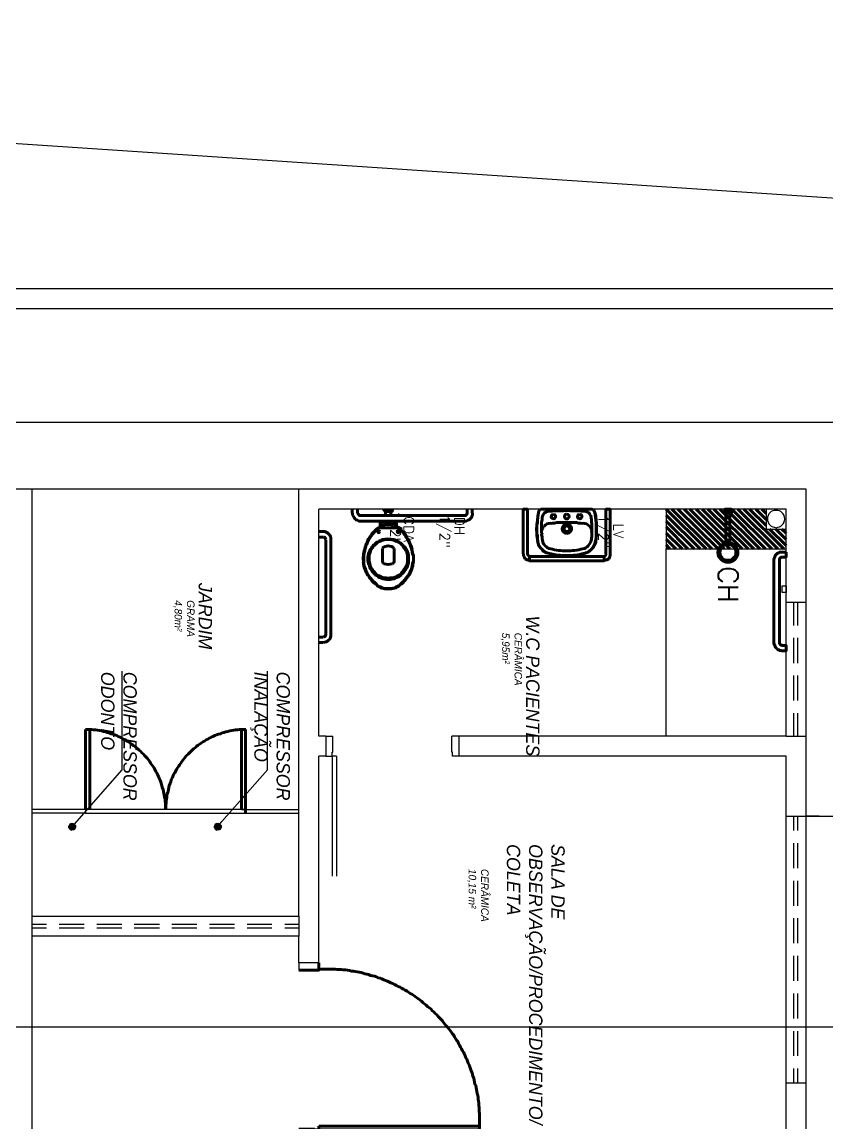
# Model space of a CAD drawing. Header units: millimetres. Extents: x 2273 to 2522, y 1034 to 1187.
# Drawn here: x 2468.5 to 2474.53, y 1057.97 to 1066.22 of the extents above; entities that cross this region are included whole.
import ezdxf
from ezdxf.enums import TextEntityAlignment as Align

# ---------------------------------------------------------------- set-up
doc = ezdxf.new("R2010")
doc.units = ezdxf.units.MM
doc.layers.add('LAYER8', color=8, linetype='Continuous')
doc.layers.add('PAREDES', color=4, linetype='Continuous', lineweight=100)
doc.styles.add('Romans', font='romans.shx')
doc.styles.get("Standard").update_dxf_attribs({"font": 'arial.ttf'})

# ---------------------------------------------------------------- blocks, each defined once
blk = doc.blocks.new('RT')
at = {"color": 0, "linetype": 'ByBlock'}
for p, q in [((116.7956, 155.2833), (116.8515, 155.2833)), ((118.0426, 155.2833), (118.0956, 155.2833))]:
    blk.add_line(p, q, dxfattribs=at)
at = {"layer": 'PAREDES', "color": 0, "linetype": 'Continuous'}
for points in [[(118.0456, 156.6363), (118.0309, 156.6392), (118.0162, 156.6392), (118.0015, 156.6392), (117.9838, 156.6392), (117.9691, 156.6392), (117.9544, 156.6392), (117.9397, 156.6392), (117.925, 156.6392), (117.9103, 156.6363), (117.8956, 156.6363), (117.8809, 156.6363), (117.8662, 156.6333), (117.8485, 156.6333), (117.8338, 156.6304), (117.8191, 156.6275), (117.8044, 156.6275), (117.7897, 156.6245), (117.775, 156.6216), (117.7603, 156.6186), (117.7456, 156.6157), (117.7309, 156.6127), (117.7162, 156.6098), (117.7044, 156.6039), (117.6897, 156.601), (117.675, 156.598), (117.6603, 156.5951), (117.6456, 156.5892), (117.6309, 156.5863), (117.6162, 156.5804), (117.6044, 156.5745), (117.5897, 156.5716), (117.575, 156.5657), (117.5603, 156.5598), (117.5485, 156.5539), (117.5338, 156.548), (117.5191, 156.5422), (117.5073, 156.5363), (117.4926, 156.5304), (117.4809, 156.5245), (117.4662, 156.5186), (117.4544, 156.5098), (117.4397, 156.5039), (117.4279, 156.4951), (117.4132, 156.4892), (117.4015, 156.4804), (117.3867, 156.4745), (117.375, 156.4657), (117.3632, 156.4569), (117.3515, 156.451), (117.3367, 156.4422), (117.325, 156.4333), (117.3132, 156.4245), (117.3015, 156.4157), (117.2897, 156.4069), (117.2779, 156.398), (117.2662, 156.3863), (117.2544, 156.3775), (117.2426, 156.3686), (117.2309, 156.3598), (117.2191, 156.348), (117.2073, 156.3392), (117.1985, 156.3275), (117.1867, 156.3186), (117.175, 156.3069), (117.1632, 156.2951), (117.1544, 156.2833), (117.1426, 156.2745), (117.1338, 156.2627), (117.125, 156.251), (117.1132, 156.2392), (117.1044, 156.2275), (117.0956, 156.2157), (117.0838, 156.2039), (117.075, 156.1922), (117.0662, 156.1804), (117.0573, 156.1686), (117.0485, 156.1569), (117.0397, 156.1451), (117.0309, 156.1304), (117.025, 156.1186), (117.0162, 156.1069), (117.0073, 156.0951), (117.0015, 156.0804), (116.9926, 156.0686), (116.9867, 156.0539), (116.9779, 156.0422), (116.972, 156.0275), (116.9662, 156.0157), (116.9573, 156.001), (116.9515, 155.9892), (116.9456, 155.9745), (116.9397, 155.9627), (116.9338, 155.948), (116.9279, 155.9333), (116.922, 155.9216), (116.9162, 155.9069), (116.9103, 155.8922), (116.9073, 155.8775), (116.9015, 155.8657), (116.8956, 155.851), (116.8926, 155.8363), (116.8897, 155.8216), (116.8838, 155.8069), (116.8809, 155.7922), (116.8779, 155.7775), (116.872, 155.7657), (116.8691, 155.751), (116.8662, 155.7363), (116.8632, 155.7216), (116.8603, 155.7069), (116.8573, 155.6922), (116.8573, 155.6775), (116.8544, 155.6627), (116.8515, 155.648), (116.8485, 155.6333), (116.8485, 155.6157), (116.8456, 155.601), (116.8456, 155.5863), (116.8456, 155.5716), (116.8426, 155.5569), (116.8426, 155.5422), (116.8426, 155.5275), (116.8426, 155.5127), (116.8426, 155.498), (116.8426, 155.4804), (116.8426, 155.4657), (116.8426, 155.451), (116.8462, 155.4333)], [(118.0191, 155.4333), (118.0191, 156.6363)], [(118.0191, 155.4333), (118.0485, 155.4333), (118.0485, 156.6363)], [(116.8515, 155.2833), (116.8515, 155.4333), (116.7956, 155.4333)], [(118.0426, 155.4039), (118.0485, 155.4039), (118.0485, 155.4333), (118.0956, 155.4333)], [(118.0426, 155.2833), (118.0426, 155.4039)]]:
    blk.add_lwpolyline(points, dxfattribs=at)
blk = doc.blocks.new('O')
at = {"layer": 'PAREDES', "color": 252, "linetype": 'Continuous'}
for points in [[(63.0475, 158.6186), (63.3446, 158.9186)], [(63.1975, 158.9039), (63.227, 158.9363)], [(63.1975, 158.8598), (63.274, 158.9363)], [(63.1975, 158.8127), (63.3181, 158.9363)], [(63.0475, 158.5745), (63.3446, 158.8745)], [(63.0475, 158.5304), (63.3446, 158.8304)], [(63.0475, 158.7539), (63.0799, 158.7863)], [(63.0475, 158.7098), (63.124, 158.7863)], [(63.0475, 158.6627), (63.1681, 158.7863)], [(63.0475, 158.4863), (63.3446, 158.7833)], [(63.0475, 158.4392), (63.3446, 158.7392)], [(63.0475, 158.3951), (63.3446, 158.6951)], [(63.0475, 158.351), (63.3446, 158.651)], [(63.0475, 158.3069), (63.3446, 158.6069)], [(63.0475, 158.2627), (63.3446, 158.5598)], [(63.0475, 158.2157), (63.3446, 158.5157)], [(63.0475, 158.1716), (63.3446, 158.4716)], [(63.0475, 158.1245), (63.3446, 158.4275)], [(63.0475, 158.0804), (63.3446, 158.3804)], [(63.0475, 158.0363), (63.3446, 158.3363)], [(63.0917, 158.0363), (63.3446, 158.2922)], [(63.1358, 158.0363), (63.3446, 158.248)], [(63.1799, 158.0363), (63.3446, 158.201)], [(63.227, 158.0363), (63.3446, 158.1569)], [(63.2711, 158.0363), (63.3446, 158.1098)], [(63.3152, 158.0363), (63.3446, 158.0657)]]:
    blk.add_lwpolyline(points, dxfattribs=at)
blk = doc.blocks.new('LL')
at = {"layer": 'PAREDES', "color": 0, "linetype": 'Continuous'}
for points in [[(63.274, 155.5245), (63.2623, 155.5245), (63.2505, 155.5216), (63.2417, 155.5157), (63.2328, 155.5069), (63.224, 155.498), (63.2181, 155.4892), (63.2152, 155.4775), (63.2152, 155.4657)], [(63.9887, 155.5245), (63.277, 155.5245)], [(64.0475, 155.4657), (64.0446, 155.4775), (64.0417, 155.4892), (64.0358, 155.498), (64.0299, 155.5069), (64.0211, 155.5157), (64.0093, 155.5216), (63.9975, 155.5245), (63.9858, 155.5245)], [(63.2152, 155.4627), (63.2152, 155.4333)], [(63.274, 155.4863), (63.2681, 155.4833), (63.2593, 155.4804), (63.2564, 155.4716), (63.2534, 155.4657)], [(63.2564, 155.4627), (63.2564, 155.4333)], [(63.9887, 155.4863), (63.277, 155.4863)], [(64.0064, 155.4657), (64.0034, 155.4716), (64.0005, 155.4804), (63.9946, 155.4833), (63.9858, 155.4863)], [(64.0064, 155.4627), (64.0064, 155.4333)], [(64.0475, 155.4627), (64.0475, 155.4333)]]:
    blk.add_lwpolyline(points, dxfattribs=at)
blk = doc.blocks.new('RER')
at = {"layer": 'PAREDES', "color": 0, "linetype": 'Continuous'}
for points in [[(63.3828, 157.5863), (63.0475, 157.5863), (63.0475, 157.6186), (63.3828, 157.6186)], [(63.4299, 157.5716), (63.4299, 157.5833), (63.427, 157.5922), (63.424, 157.598), (63.4181, 157.6069), (63.4093, 157.6127), (63.4005, 157.6157), (63.3917, 157.6186), (63.3828, 157.6186)], [(63.4005, 157.5716), (63.3946, 157.5833), (63.3828, 157.5892)], [(63.4328, 157.5716), (63.4328, 157.0127), (63.4005, 157.0127), (63.4005, 157.5716)], [(63.4328, 157.0127), (63.4328, 157.5716), (63.4005, 157.5716), (63.4005, 157.0127)], [(63.0475, 157.098), (63.0475, 157.4833), (63.0564, 157.4951), (63.0711, 157.5039), (63.1064, 157.5069), (63.1328, 157.5098), (63.1475, 157.5127), (63.1799, 157.5127), (63.2093, 157.5127), (63.2299, 157.5127), (63.2475, 157.5127), (63.2623, 157.5127), (63.2858, 157.5069), (63.2858, 157.5069), (63.3123, 157.501), (63.3123, 157.501), (63.3328, 157.4892), (63.3475, 157.4775), (63.3623, 157.4598), (63.3711, 157.4451), (63.3799, 157.4186), (63.3828, 157.4069), (63.3887, 157.3775), (63.3917, 157.3539), (63.3946, 157.3216), (63.3946, 157.2922), (63.3946, 157.2569), (63.3887, 157.2098), (63.3828, 157.1745), (63.374, 157.1392), (63.3593, 157.1127), (63.3387, 157.098), (63.3211, 157.0833), (63.2975, 157.0745), (63.2858, 157.0745), (63.2446, 157.0686), (63.224, 157.0686), (63.2005, 157.0657), (63.1652, 157.0686), (63.1328, 157.0716), (63.1034, 157.0745), (63.0711, 157.0804), (63.0564, 157.0863), (63.0475, 157.098)], [(63.2858, 157.5098), (63.2711, 157.5127), (63.2593, 157.5127), (63.2446, 157.5157), (63.2328, 157.5157), (63.2181, 157.5157), (63.2034, 157.5157), (63.1917, 157.5157), (63.177, 157.5157), (63.1652, 157.5157), (63.1505, 157.5157), (63.1387, 157.5127), (63.124, 157.5127), (63.1123, 157.5098), (63.0975, 157.5098), (63.0858, 157.5069), (63.0711, 157.5039)], [(63.3799, 157.4216), (63.377, 157.4304), (63.374, 157.4363), (63.3711, 157.4451), (63.3681, 157.4539), (63.3564, 157.4686), (63.3446, 157.4804), (63.3328, 157.4922), (63.3181, 157.501), (63.3093, 157.5039), (63.3034, 157.5069), (63.2946, 157.5098), (63.2858, 157.5098)], [(63.0623, 157.4363), (63.0623, 157.4275), (63.0623, 157.4186), (63.0623, 157.4098), (63.0623, 157.401), (63.0593, 157.3922), (63.0593, 157.3833), (63.0593, 157.3745), (63.0593, 157.3657), (63.0593, 157.3569), (63.0593, 157.348), (63.0593, 157.3392), (63.0593, 157.3275), (63.0593, 157.3186), (63.0564, 157.3098), (63.0564, 157.301), (63.0564, 157.2922)], [(63.0975, 157.4716), (63.0858, 157.4657), (63.074, 157.4598), (63.0681, 157.448), (63.0652, 157.4363)], [(63.0858, 157.3892), (63.0887, 157.401), (63.1034, 157.4069), (63.1152, 157.401), (63.1181, 157.3892), (63.1152, 157.3775), (63.1034, 157.3716), (63.0887, 157.3775), (63.0858, 157.3892)], [(63.2211, 157.4775), (63.2064, 157.4804), (63.1887, 157.4804), (63.174, 157.4804), (63.1593, 157.4804), (63.1417, 157.4775), (63.127, 157.4775), (63.1123, 157.4745), (63.0946, 157.4716)], [(63.1534, 157.4098), (63.1505, 157.3951), (63.1505, 157.3804), (63.1475, 157.3657), (63.1475, 157.351), (63.1475, 157.3363), (63.1475, 157.3216), (63.1475, 157.3069), (63.1475, 157.2922)], [(63.174, 157.4627), (63.1652, 157.451), (63.1564, 157.4392), (63.1534, 157.4275), (63.1505, 157.4127)], [(63.224, 157.4804), (63.2123, 157.4804), (63.1975, 157.4775), (63.1858, 157.4716), (63.174, 157.4627)], [(63.2799, 157.4775), (63.2652, 157.4775), (63.2505, 157.4804), (63.2387, 157.4804), (63.224, 157.4804)], [(63.3446, 157.4127), (63.3417, 157.4245), (63.3358, 157.4363), (63.3299, 157.4451), (63.3211, 157.4539), (63.3123, 157.4598), (63.3034, 157.4657), (63.2917, 157.4716), (63.2799, 157.4745)], [(63.3593, 157.2922), (63.3593, 157.3069), (63.3593, 157.3216), (63.3564, 157.3363), (63.3564, 157.351), (63.3534, 157.3686), (63.3505, 157.3833), (63.3475, 157.398), (63.3446, 157.4127)], [(63.3946, 157.2922), (63.3946, 157.3098), (63.3946, 157.3245), (63.3917, 157.3422), (63.3917, 157.3569), (63.3887, 157.3745), (63.3858, 157.3892), (63.3828, 157.4039), (63.3799, 157.4216)], [(63.2299, 157.2922), (63.227, 157.301), (63.224, 157.3098), (63.2181, 157.3186), (63.2123, 157.3216), (63.2034, 157.3275), (63.1946, 157.3275), (63.1858, 157.3275), (63.177, 157.3216), (63.1681, 157.3186), (63.1652, 157.3098), (63.1593, 157.301), (63.1593, 157.2922)], [(63.0564, 157.2922), (63.0564, 157.2833), (63.0564, 157.2745), (63.0593, 157.2657), (63.0593, 157.2569), (63.0593, 157.248), (63.0593, 157.2392), (63.0593, 157.2304), (63.0593, 157.2216), (63.0593, 157.2098), (63.0593, 157.201), (63.0593, 157.1922), (63.0623, 157.1833), (63.0623, 157.1745), (63.0623, 157.1657), (63.0623, 157.1569), (63.0623, 157.148)], [(63.1181, 157.2922), (63.1181, 157.301), (63.1093, 157.3069), (63.1005, 157.3098), (63.0917, 157.3069), (63.0858, 157.301), (63.0828, 157.2922)], [(63.0828, 157.2922), (63.0858, 157.2833), (63.0917, 157.2775), (63.1005, 157.2745), (63.1093, 157.2775), (63.1181, 157.2833), (63.1181, 157.2922)], [(63.1475, 157.2922), (63.1475, 157.2775), (63.1475, 157.2627), (63.1475, 157.248), (63.1475, 157.2333), (63.1475, 157.2186), (63.1505, 157.201), (63.1505, 157.1863), (63.1534, 157.1716)], [(63.1593, 157.2922), (63.1593, 157.2833), (63.1652, 157.2745), (63.1681, 157.2686), (63.177, 157.2627), (63.1858, 157.2598), (63.1946, 157.2569), (63.2034, 157.2598), (63.2123, 157.2627), (63.2181, 157.2686), (63.224, 157.2745), (63.227, 157.2833), (63.2299, 157.2922)], [(63.2152, 157.2922), (63.2152, 157.301), (63.2093, 157.3098), (63.2034, 157.3127), (63.1946, 157.3157), (63.1858, 157.3127), (63.1799, 157.3098), (63.174, 157.301), (63.1711, 157.2922)], [(63.1711, 157.2922), (63.174, 157.2833), (63.1799, 157.2775), (63.1858, 157.2716), (63.1946, 157.2716), (63.2034, 157.2716), (63.2093, 157.2775), (63.2152, 157.2833), (63.2152, 157.2922)], [(63.3446, 157.1716), (63.3475, 157.1863), (63.3505, 157.201), (63.3534, 157.2157), (63.3564, 157.2304), (63.3564, 157.2451), (63.3593, 157.2598), (63.3593, 157.2775), (63.3593, 157.2922)], [(63.3799, 157.1627), (63.3828, 157.1775), (63.3858, 157.1951), (63.3887, 157.2098), (63.3917, 157.2245), (63.3917, 157.2422), (63.3946, 157.2569), (63.3946, 157.2745), (63.3946, 157.2922)], [(63.0858, 157.1922), (63.0887, 157.2039), (63.1034, 157.2098), (63.1152, 157.2039), (63.1181, 157.1922), (63.1152, 157.1804), (63.1034, 157.1745), (63.0887, 157.1804), (63.0858, 157.1922)], [(63.1505, 157.1716), (63.1534, 157.1569), (63.1564, 157.1451), (63.1652, 157.1333), (63.174, 157.1216)], [(63.2799, 157.1098), (63.2917, 157.1127), (63.3034, 157.1157), (63.3123, 157.1216), (63.3211, 157.1304), (63.3299, 157.1392), (63.3358, 157.148), (63.3417, 157.1598), (63.3446, 157.1716)], [(63.2858, 157.0716), (63.2946, 157.0745), (63.3034, 157.0775), (63.3093, 157.0804), (63.3181, 157.0833), (63.3328, 157.0922), (63.3446, 157.1039), (63.3564, 157.1157), (63.3681, 157.1304), (63.3711, 157.1363), (63.374, 157.1451), (63.377, 157.1539), (63.3799, 157.1627)], [(63.0652, 157.148), (63.0681, 157.1363), (63.074, 157.1245), (63.0858, 157.1157), (63.0975, 157.1127)], [(63.0711, 157.0804), (63.0858, 157.0775), (63.0975, 157.0745), (63.1123, 157.0745), (63.124, 157.0716), (63.1387, 157.0716), (63.1505, 157.0716), (63.1652, 157.0686), (63.177, 157.0686), (63.1917, 157.0686), (63.2034, 157.0686), (63.2181, 157.0686), (63.2328, 157.0686), (63.2446, 157.0716), (63.2593, 157.0716), (63.2711, 157.0716), (63.2858, 157.0745)], [(63.0975, 157.1098), (63.1123, 157.1069), (63.127, 157.1069), (63.1446, 157.1039), (63.1593, 157.1039), (63.174, 157.1039), (63.1917, 157.1039), (63.2064, 157.1039), (63.2211, 157.1039)], [(63.174, 157.1186), (63.1858, 157.1127), (63.1975, 157.1069), (63.2123, 157.1039), (63.224, 157.1039)], [(63.224, 157.1069), (63.2387, 157.1039), (63.2534, 157.1069), (63.2681, 157.1069), (63.2799, 157.1098)], [(63.3828, 156.998), (63.0475, 156.998), (63.0475, 156.9657), (63.3828, 156.9657)], [(63.3828, 156.9686), (63.3917, 156.9686), (63.4005, 156.9716), (63.4093, 156.9745), (63.4181, 156.9804), (63.424, 156.9892), (63.427, 156.9951), (63.4299, 157.0039), (63.4299, 157.0157)], [(63.3828, 156.998), (63.3946, 157.0039), (63.4005, 157.0127)]]:
    blk.add_lwpolyline(points, dxfattribs=at)
blk = doc.blocks.new('FG')
at = {"layer": 'PAREDES', "color": 0, "linetype": 'Continuous'}
for points in [[(63.2446, 156.0863), (63.2387, 156.0833), (63.2299, 156.0775), (63.224, 156.0716), (63.2152, 156.0627), (63.2093, 156.0569), (63.2005, 156.051), (63.1946, 156.0451), (63.1887, 156.0363)], [(63.2475, 156.0833), (63.2387, 156.0775), (63.2328, 156.0716), (63.224, 156.0657), (63.2152, 156.0598), (63.2093, 156.051), (63.2005, 156.0451), (63.1946, 156.0363), (63.1887, 156.0304)], [(63.3446, 156.1333), (63.3328, 156.1275), (63.3181, 156.1245), (63.3064, 156.1186), (63.2946, 156.1127), (63.2799, 156.1069), (63.2681, 156.101), (63.2564, 156.0922), (63.2446, 156.0863)], [(63.3917, 156.1363), (63.3828, 156.1363), (63.3711, 156.1333), (63.3623, 156.1333), (63.3534, 156.1304), (63.3446, 156.1275), (63.3358, 156.1245), (63.324, 156.1216), (63.3152, 156.1186), (63.3064, 156.1157), (63.2975, 156.1098), (63.2887, 156.1069), (63.2799, 156.101), (63.2711, 156.098), (63.2652, 156.0922), (63.2564, 156.0892), (63.2475, 156.0833)], [(63.3475, 156.0863), (63.3387, 156.0833), (63.3299, 156.0775), (63.3211, 156.0686), (63.3152, 156.0627), (63.3093, 156.0569), (63.3005, 156.048), (63.2946, 156.0392), (63.2917, 156.0304), (63.2858, 156.0216), (63.2828, 156.0127), (63.277, 156.0039), (63.274, 155.9951), (63.274, 155.9863), (63.2711, 155.9745), (63.2711, 155.9657), (63.2681, 155.9539)], [(63.3475, 156.0804), (63.3387, 156.0745), (63.3299, 156.0686), (63.324, 156.0627), (63.3152, 156.0569), (63.3093, 156.051), (63.3034, 156.0422), (63.2975, 156.0333), (63.2917, 156.0275), (63.2887, 156.0186), (63.2858, 156.0098), (63.2828, 156.001), (63.2799, 155.9922), (63.277, 155.9833), (63.274, 155.9745), (63.274, 155.9627), (63.274, 155.9539)], [(63.4446, 156.1069), (63.4328, 156.1069), (63.4181, 156.1069), (63.4064, 156.1069), (63.3946, 156.1069), (63.3799, 156.1039), (63.3681, 156.098), (63.3564, 156.0951), (63.3446, 156.0892)], [(63.4475, 156.1392), (63.4328, 156.1422), (63.4211, 156.1422), (63.4093, 156.1422), (63.3946, 156.1422), (63.3828, 156.1392), (63.3711, 156.1363), (63.3593, 156.1333), (63.3475, 156.1304)], [(63.4475, 156.098), (63.4328, 156.098), (63.4211, 156.098), (63.4093, 156.098), (63.3946, 156.098), (63.3828, 156.0951), (63.3711, 156.0922), (63.3593, 156.0863), (63.3475, 156.0804)], [(63.5446, 156.1069), (63.5328, 156.1157), (63.5211, 156.1216), (63.5093, 156.1245), (63.4975, 156.1304), (63.4828, 156.1333), (63.4711, 156.1392), (63.4593, 156.1392), (63.4446, 156.1422)], [(63.5417, 156.1039), (63.5299, 156.1098), (63.5211, 156.1157), (63.5064, 156.1216), (63.4946, 156.1275), (63.4828, 156.1304), (63.4711, 156.1333), (63.4564, 156.1363), (63.4446, 156.1392)], [(63.5358, 156.0539), (63.527, 156.0657), (63.5181, 156.0716), (63.5064, 156.0804), (63.4946, 156.0892), (63.4828, 156.0951), (63.4711, 156.098), (63.4593, 156.1039), (63.4446, 156.1069)], [(63.524, 156.0539), (63.5152, 156.0627), (63.5064, 156.0686), (63.4975, 156.0745), (63.4887, 156.0804), (63.477, 156.0863), (63.4681, 156.0922), (63.4564, 156.0951), (63.4446, 156.098)], [(63.6123, 156.0422), (63.6034, 156.051), (63.5946, 156.0598), (63.5887, 156.0657), (63.5799, 156.0745), (63.5711, 156.0833), (63.5623, 156.0892), (63.5534, 156.0951), (63.5417, 156.101)], [(63.6152, 156.0422), (63.6064, 156.0539), (63.6005, 156.0627), (63.5917, 156.0686), (63.5828, 156.0775), (63.574, 156.0863), (63.5652, 156.0922), (63.5534, 156.101), (63.5446, 156.1069)], [(63.1858, 156.0275), (63.1858, 156.0245), (63.1858, 156.0157), (63.1358, 156.0157)], [(63.1858, 156.0069), (63.1417, 156.0069)], [(63.177, 155.9922), (63.1828, 155.9922), (63.1858, 155.998)], [(63.1887, 156.0363), (63.1858, 156.0275)], [(63.1858, 156.0275), (63.1858, 156.0245)], [(63.1858, 155.8922), (63.1858, 155.9539), (63.1858, 156.0157)], [(63.2152, 156.0363), (63.2093, 156.0333), (63.2093, 156.0275), (63.2093, 156.0245), (63.2152, 156.0216), (63.2211, 156.0245), (63.224, 156.0275), (63.2211, 156.0333), (63.2152, 156.0363)], [(63.3387, 155.998), (63.3328, 155.9892), (63.327, 155.9775), (63.324, 155.9657), (63.3211, 155.9539), (63.324, 155.9422), (63.327, 155.9304), (63.3328, 155.9186), (63.3387, 155.9098)], [(63.4358, 155.998), (63.3417, 155.998)], [(63.4593, 155.9863), (63.4475, 155.9951), (63.4358, 156.001)], [(63.5652, 155.9539), (63.5623, 155.9686), (63.5623, 155.9833), (63.5593, 155.9951), (63.5534, 156.0098), (63.5475, 156.0216), (63.5417, 156.0333), (63.5328, 156.0451), (63.524, 156.0539)], [(63.574, 155.9539), (63.574, 155.9686), (63.5711, 155.9804), (63.5681, 155.9951), (63.5652, 156.0069), (63.5593, 156.0186), (63.5534, 156.0333), (63.5446, 156.0422), (63.5387, 156.0539)], [(63.6417, 155.9539), (63.6417, 155.9657), (63.6417, 155.9775), (63.6387, 155.9892), (63.6358, 156.001), (63.6299, 156.0098), (63.627, 156.0216), (63.6211, 156.0304), (63.6123, 156.0422)], [(63.6475, 155.9539), (63.6446, 155.9657), (63.6446, 155.9775), (63.6417, 155.9892), (63.6387, 156.001), (63.6358, 156.0127), (63.6299, 156.0245), (63.624, 156.0333), (63.6152, 156.0451)], [(63.0564, 155.9863), (63.0475, 155.9863)], [(63.0564, 155.9216), (63.0475, 155.9216)], [(63.0534, 155.9863), (63.0534, 155.9216)], [(63.0652, 155.9745), (63.0623, 155.9833), (63.0534, 155.9863)], [(63.0534, 155.9245), (63.0623, 155.9275), (63.0652, 155.9333)], [(63.0946, 155.9745), (63.0652, 155.9745), (63.0652, 155.9333)], [(63.0946, 155.9333), (63.0652, 155.9333)], [(63.1505, 155.9745), (63.1358, 155.9745)], [(63.1505, 155.9333), (63.1358, 155.9333)], [(63.1505, 155.9892), (63.1475, 155.9863)], [(63.1475, 155.9216), (63.1505, 155.9186)], [(63.1505, 155.9863), (63.1505, 155.9539)], [(63.1505, 155.9216), (63.1505, 155.9539)], [(63.1623, 155.9922), (63.1534, 155.9922)], [(63.1534, 155.9922), (63.1534, 155.9892)], [(63.1534, 155.9186), (63.1534, 155.9186)], [(63.1534, 155.9157), (63.1623, 155.9157)], [(63.1623, 155.9922), (63.1652, 155.9922)], [(63.1623, 155.9892), (63.1623, 155.9539), (63.1623, 155.9186)], [(63.1652, 155.9186), (63.1623, 155.9157)], [(63.177, 155.9892), (63.1681, 155.9892)], [(63.177, 155.9186), (63.1681, 155.9186)], [(63.1858, 155.9098), (63.1828, 155.9157), (63.177, 155.9186)], [(63.2681, 155.9539), (63.2711, 155.9422), (63.2711, 155.9333), (63.274, 155.9245), (63.274, 155.9127), (63.277, 155.9039), (63.2828, 155.8951), (63.2858, 155.8863), (63.2917, 155.8775), (63.2946, 155.8686), (63.3005, 155.8598), (63.3093, 155.8539), (63.3152, 155.8451), (63.3211, 155.8392), (63.3299, 155.8333), (63.3387, 155.8275), (63.3475, 155.8216)], [(63.274, 155.9539), (63.274, 155.9451), (63.274, 155.9363), (63.277, 155.9245), (63.2799, 155.9157), (63.2828, 155.9069), (63.2858, 155.898), (63.2887, 155.8892), (63.2917, 155.8804), (63.2975, 155.8745), (63.3034, 155.8657), (63.3093, 155.8598), (63.3152, 155.851), (63.324, 155.8451), (63.3299, 155.8392), (63.3387, 155.8333), (63.3475, 155.8275)], [(63.4358, 155.9098), (63.4475, 155.9127), (63.4593, 155.9245)], [(63.4564, 155.9245), (63.4593, 155.9392), (63.4623, 155.9539), (63.4593, 155.9686), (63.4564, 155.9833)], [(63.524, 155.8539), (63.5328, 155.8627), (63.5417, 155.8745), (63.5475, 155.8863), (63.5534, 155.901), (63.5593, 155.9127), (63.5623, 155.9275), (63.5623, 155.9392), (63.5652, 155.9539)], [(63.5387, 155.8539), (63.5446, 155.8657), (63.5534, 155.8775), (63.5593, 155.8892), (63.5652, 155.901), (63.5681, 155.9127), (63.5711, 155.9275), (63.574, 155.9422), (63.574, 155.9539)], [(63.6123, 155.8657), (63.6211, 155.8775), (63.627, 155.8863), (63.6299, 155.898), (63.6358, 155.9098), (63.6387, 155.9186), (63.6417, 155.9304), (63.6417, 155.9422), (63.6417, 155.9539)], [(63.6152, 155.8657), (63.624, 155.8745), (63.6299, 155.8863), (63.6358, 155.8951), (63.6387, 155.9069), (63.6417, 155.9186), (63.6446, 155.9304), (63.6446, 155.9422), (63.6475, 155.9539)], [(63.6417, 155.9539), (63.6417, 155.9539)], [(63.1358, 155.9039), (63.1417, 155.901)], [(63.1358, 155.8922), (63.1858, 155.8922), (63.1858, 155.8833), (63.1858, 155.8804)], [(63.1417, 155.901), (63.1858, 155.901)], [(63.1858, 155.8863), (63.1858, 155.8804)], [(63.1858, 155.8804), (63.1887, 155.8745)], [(63.1887, 155.8804), (63.1946, 155.8745), (63.2005, 155.8657), (63.2093, 155.8598), (63.2152, 155.851), (63.224, 155.8451), (63.2328, 155.8392), (63.2387, 155.8333), (63.2475, 155.8275)], [(63.1887, 155.8745), (63.1946, 155.8657), (63.2005, 155.8598), (63.2093, 155.8539), (63.2152, 155.8451), (63.224, 155.8392), (63.2299, 155.8333), (63.2387, 155.8275), (63.2446, 155.8245)], [(63.2152, 155.8892), (63.2093, 155.8863), (63.2093, 155.8833), (63.2093, 155.8775), (63.2152, 155.8745), (63.2211, 155.8775), (63.224, 155.8833), (63.2211, 155.8863), (63.2152, 155.8892)], [(63.3417, 155.9098), (63.4358, 155.9098)], [(63.4446, 155.8039), (63.4593, 155.8069), (63.4711, 155.8127), (63.4828, 155.8157), (63.4946, 155.8216), (63.5064, 155.8304), (63.5181, 155.8363), (63.527, 155.8451), (63.5358, 155.8569)], [(63.4446, 155.8127), (63.4564, 155.8157), (63.4681, 155.8186), (63.477, 155.8216), (63.4887, 155.8275), (63.4975, 155.8333), (63.5064, 155.8392), (63.5152, 155.848), (63.524, 155.8539)], [(63.5417, 155.8069), (63.5534, 155.8127), (63.5623, 155.8186), (63.5711, 155.8275), (63.5799, 155.8333), (63.5887, 155.8422), (63.5946, 155.851), (63.6034, 155.8598), (63.6123, 155.8686)], [(63.5446, 155.8039), (63.5534, 155.8098), (63.5652, 155.8157), (63.574, 155.8245), (63.5828, 155.8304), (63.5917, 155.8392), (63.6005, 155.848), (63.6064, 155.8569), (63.6152, 155.8657)], [(63.2446, 155.8216), (63.2564, 155.8157), (63.2681, 155.8069), (63.2799, 155.801), (63.2946, 155.7951), (63.3064, 155.7892), (63.3181, 155.7863), (63.3328, 155.7804), (63.3446, 155.7775)], [(63.2475, 155.8275), (63.2564, 155.8216), (63.2652, 155.8157), (63.2711, 155.8098), (63.2799, 155.8069), (63.2887, 155.801), (63.2975, 155.798), (63.3064, 155.7951), (63.3152, 155.7892), (63.324, 155.7863), (63.3358, 155.7833), (63.3446, 155.7804), (63.3534, 155.7775), (63.3623, 155.7775), (63.3711, 155.7745), (63.3828, 155.7745), (63.3917, 155.7716)], [(63.3446, 155.8216), (63.3564, 155.8157), (63.3681, 155.8098), (63.3799, 155.8069), (63.3946, 155.8039), (63.4064, 155.801), (63.4181, 155.801), (63.4328, 155.801), (63.4446, 155.8039)], [(63.3475, 155.8275), (63.3593, 155.8216), (63.3711, 155.8186), (63.3828, 155.8127), (63.3946, 155.8098), (63.4093, 155.8098), (63.4211, 155.8098), (63.4328, 155.8098), (63.4475, 155.8127)], [(63.3475, 155.7775), (63.3593, 155.7745), (63.3711, 155.7716), (63.3828, 155.7686), (63.3975, 155.7686), (63.4093, 155.7657), (63.4211, 155.7657), (63.4328, 155.7686), (63.4475, 155.7686)], [(63.3917, 155.7716), (63.4064, 155.7716), (63.4181, 155.7716), (63.4328, 155.7716), (63.4446, 155.7716)], [(63.4446, 155.7716), (63.4564, 155.7716), (63.4711, 155.7745), (63.4828, 155.7775), (63.4946, 155.7833), (63.5064, 155.7863), (63.5211, 155.7922), (63.5328, 155.798), (63.5417, 155.8039)], [(63.4446, 155.7657), (63.4593, 155.7686), (63.4711, 155.7716), (63.4828, 155.7745), (63.4975, 155.7775), (63.5093, 155.7833), (63.5211, 155.7892), (63.5328, 155.7951), (63.5446, 155.801)]]:
    blk.add_lwpolyline(points, dxfattribs=at)
blk = doc.blocks.new('D')
at = {"layer": 'PAREDES', "color": 0, "linetype": 'Continuous'}
for points in [[(63.3681, 158.9363), (63.4064, 158.9363), (63.4064, 158.9069), (63.4064, 158.901), (63.4093, 158.898), (63.4123, 158.8951), (63.4152, 158.8892), (63.4181, 158.8892), (63.4211, 158.8863), (63.427, 158.8863), (64.0475, 158.8863), (64.0534, 158.8863), (64.0623, 158.8922), (64.0652, 158.901), (64.0681, 158.9069), (64.0681, 158.9363), (64.1093, 158.9363), (64.1093, 158.9069), (64.1064, 158.898), (64.1064, 158.8892), (64.1005, 158.8833), (64.1005, 158.8745), (64.0946, 158.8686), (64.0858, 158.8598), (64.077, 158.8539), (64.0681, 158.851), (64.0593, 158.848), (64.0534, 158.8451), (64.0475, 158.8451), (63.427, 158.8451), (63.4152, 158.848), (63.4123, 158.848), (63.4064, 158.851), (63.3975, 158.8539), (63.3917, 158.8569), (63.3887, 158.8598), (63.3799, 158.8686), (63.377, 158.8745), (63.374, 158.8833), (63.3681, 158.8892), (63.3681, 158.898), (63.3681, 158.9069), (63.3681, 158.9363)], [(64.0475, 158.8863), (63.427, 158.8863)], [(64.0475, 158.8451), (63.427, 158.8451)]]:
    blk.add_lwpolyline(points, dxfattribs=at)
blk = doc.blocks.new('GF')
at = {"layer": 'PAREDES', "color": 0, "linetype": 'Continuous'}
for points in [[(64.6975, 154.8863), (64.6975, 154.8716), (64.6975, 154.8569), (64.6975, 154.8392), (64.7005, 154.8245), (64.7005, 154.8098), (64.7034, 154.7951), (64.7064, 154.7804), (64.7093, 154.7657), (64.7123, 154.751), (64.7152, 154.7363), (64.7211, 154.7216), (64.724, 154.7098), (64.7299, 154.6951), (64.7328, 154.6804), (64.7387, 154.6657), (64.7446, 154.6539), (64.7505, 154.6392), (64.7564, 154.6275), (64.7623, 154.6127), (64.7711, 154.601), (64.777, 154.5892), (64.7858, 154.5775), (64.7917, 154.5627), (64.8005, 154.551), (64.8093, 154.5392), (64.8181, 154.5275), (64.824, 154.5157), (64.8358, 154.5069), (64.8446, 154.4951), (64.8534, 154.4833), (64.8623, 154.4745), (64.874, 154.4627), (64.8828, 154.4539), (64.8946, 154.4422), (64.9034, 154.4333), (64.9152, 154.4245), (64.927, 154.4157), (64.9387, 154.4069), (64.9505, 154.398), (64.9623, 154.3892), (64.974, 154.3833), (64.9858, 154.3745), (64.9975, 154.3657), (65.0123, 154.3598), (65.024, 154.3539), (65.0358, 154.3451), (65.0505, 154.3392), (65.0623, 154.3333), (65.077, 154.3275), (65.0917, 154.3245), (65.1034, 154.3186), (65.1181, 154.3127), (65.1328, 154.3098), (65.1475, 154.3069), (65.1623, 154.3039), (65.177, 154.298), (65.1917, 154.2951), (65.2064, 154.2951), (65.2211, 154.2922), (65.2358, 154.2892), (65.2505, 154.2892), (65.2652, 154.2863), (65.2799, 154.2863), (65.2975, 154.2863)], [(65.2975, 154.8833), (64.6975, 154.8833)], [(65.2975, 154.8539), (64.6975, 154.8539)], [(65.2975, 154.8833), (65.327, 154.8833)], [(65.2975, 154.2833), (65.2799, 154.2833), (65.2652, 154.2833), (65.2505, 154.2833), (65.2358, 154.2804), (65.2211, 154.2804), (65.2064, 154.2775), (65.1917, 154.2745), (65.177, 154.2716), (65.1623, 154.2686), (65.1475, 154.2657), (65.1328, 154.2598), (65.1181, 154.2569), (65.1034, 154.251), (65.0917, 154.248), (65.077, 154.2422), (65.0623, 154.2363), (65.0505, 154.2304), (65.0358, 154.2245), (65.024, 154.2186), (65.0123, 154.2127), (64.9975, 154.2039), (64.9858, 154.198), (64.974, 154.1892), (64.9623, 154.1804), (64.9505, 154.1716), (64.9387, 154.1657), (64.927, 154.1569), (64.9152, 154.148), (64.9034, 154.1363), (64.8946, 154.1275), (64.8828, 154.1186), (64.874, 154.1069), (64.8623, 154.098), (64.8534, 154.0863), (64.8446, 154.0775), (64.8358, 154.0657), (64.824, 154.0539), (64.8181, 154.0422), (64.8093, 154.0304), (64.8005, 154.0186), (64.7917, 154.0069), (64.7858, 153.9951), (64.777, 153.9833), (64.7711, 153.9686), (64.7623, 153.9569), (64.7564, 153.9451), (64.7505, 153.9304), (64.7446, 153.9186), (64.7387, 153.9039), (64.7328, 153.8892), (64.7299, 153.8775), (64.724, 153.8627), (64.7211, 153.848), (64.7152, 153.8333), (64.7123, 153.8186), (64.7093, 153.8039), (64.7064, 153.7892), (64.7034, 153.7745), (64.7005, 153.7598), (64.7005, 153.7451), (64.6975, 153.7304), (64.6975, 153.7157), (64.6975, 153.701), (64.6975, 153.6833)], [(65.2975, 153.7157), (64.6975, 153.7157)], [(65.2975, 153.6833), (64.6975, 153.6833)]]:
    blk.add_lwpolyline(points, dxfattribs=at)
blk = doc.blocks.new('JYR')
at = {"layer": 'PAREDES', "color": 0, "linetype": 'Continuous'}
for points in [[(63.077, 156.5833), (63.0475, 156.5833)], [(63.1358, 156.5275), (63.1358, 156.5392), (63.1299, 156.551), (63.127, 156.5598), (63.1181, 156.5686), (63.1093, 156.5775), (63.1005, 156.5804), (63.0887, 156.5863), (63.077, 156.5863)], [(63.077, 156.5451), (63.0475, 156.5451)], [(63.0946, 156.5275), (63.0946, 156.5333), (63.0887, 156.5392), (63.0828, 156.5451), (63.077, 156.5451)], [(63.0946, 155.7451), (63.0946, 156.5245)], [(63.1358, 155.7451), (63.1358, 156.5245)], [(63.077, 155.7275), (63.0828, 155.7275), (63.0887, 155.7333), (63.0946, 155.7392), (63.0946, 155.748)], [(63.077, 155.6863), (63.0887, 155.6863), (63.1005, 155.6922), (63.1093, 155.698), (63.1181, 155.7039), (63.127, 155.7127), (63.1299, 155.7245), (63.1358, 155.7333), (63.1358, 155.748)], [(63.077, 155.7245), (63.0475, 155.7245)], [(63.077, 155.6833), (63.0475, 155.6833)]]:
    blk.add_lwpolyline(points, dxfattribs=at)
blk = doc.blocks.new('PEQ')
at = {"layer": 'PAREDES', "color": 0, "linetype": 'Continuous'}
for points in [[(315.0604, 178.0363), (315.0104, 178.0363), (315.0104, 178.0657), (315.0604, 178.0657), (315.0604, 178.0363)], [(315.0192, 177.8157), (315.0192, 178.0363)], [(315.0486, 177.8157), (315.0486, 178.0363)], [(315.0339, 177.6686), (315.0486, 177.6686), (315.0633, 177.6745), (315.0751, 177.6804), (315.0868, 177.6892), (315.0957, 177.701), (315.1015, 177.7128), (315.1074, 177.7275), (315.1074, 177.7422), (315.1074, 177.7569), (315.1015, 177.7716), (315.0957, 177.7833), (315.0868, 177.7951), (315.0751, 177.8039), (315.0633, 177.8128), (315.0486, 177.8157), (315.0339, 177.8186), (315.0192, 177.8157), (315.0045, 177.8128), (314.9927, 177.8039), (314.981, 177.7951), (314.9721, 177.7833), (314.9633, 177.7716), (314.9604, 177.7569), (314.9574, 177.7422), (314.9604, 177.7275), (314.9633, 177.7128), (314.9721, 177.701), (314.981, 177.6892), (314.9927, 177.6804), (315.0045, 177.6745), (315.0192, 177.6686), (315.0339, 177.6686)], [(315.0339, 177.6833), (315.0457, 177.6833), (315.0574, 177.6863), (315.0663, 177.6922), (315.0751, 177.701), (315.0839, 177.7098), (315.0898, 177.7186), (315.0927, 177.7304), (315.0927, 177.7422), (315.0927, 177.7539), (315.0898, 177.7657), (315.0839, 177.7775), (315.0751, 177.7863), (315.0663, 177.7922), (315.0574, 177.7981), (315.0457, 177.801), (315.0339, 177.8039), (315.0221, 177.801), (315.0104, 177.7981), (314.9986, 177.7922), (314.9898, 177.7863), (314.9839, 177.7775), (314.978, 177.7657), (314.9751, 177.7539), (314.9721, 177.7422), (314.9751, 177.7304), (314.978, 177.7186), (314.9839, 177.7098), (314.9898, 177.701), (314.9986, 177.6922), (315.0104, 177.6863), (315.0221, 177.6833), (315.0339, 177.6833)]]:
    blk.add_lwpolyline(points, dxfattribs=at)

msp = doc.modelspace()

# ---------------------------------------------------------------- hatches: boundary and pattern name
at = {"layer": 'LAYER8', "linetype": 'Continuous'}
for points in [[(2468.8575, 1060.2072), (2468.8516, 1060.1925), (2468.8781, 1060.1896), (2468.8575, 1060.2072), (2468.8516, 1060.1925), (2468.8781, 1060.1896), (2468.8516, 1060.1808), (2468.8516, 1060.1925), (2468.8575, 1060.2072), (2468.8781, 1060.1896), (2468.8516, 1060.1808), (2468.8605, 1060.169), (2468.8781, 1060.1896)], [(2468.8928, 1060.2072), (2468.881, 1060.2131), (2468.8781, 1060.1896), (2468.8928, 1060.2072), (2468.881, 1060.2131), (2468.8781, 1060.1896), (2468.8693, 1060.2131), (2468.881, 1060.2131), (2468.8928, 1060.2072), (2468.8781, 1060.1896), (2468.8693, 1060.2131), (2468.8575, 1060.2072), (2468.8781, 1060.1896)], [(2468.8957, 1060.172), (2468.9016, 1060.1837), (2468.8781, 1060.1896), (2468.8957, 1060.172), (2468.9016, 1060.1837), (2468.8781, 1060.1896), (2468.9016, 1060.1984), (2468.9016, 1060.1837), (2468.8957, 1060.172), (2468.8781, 1060.1896), (2468.9016, 1060.1984), (2468.8928, 1060.2072), (2468.8781, 1060.1896)], [(2469.9487, 1060.2072), (2469.9428, 1060.1925), (2469.9693, 1060.1896), (2469.9487, 1060.2072), (2469.9428, 1060.1925), (2469.9693, 1060.1896), (2469.9428, 1060.1808), (2469.9428, 1060.1925), (2469.9487, 1060.2072), (2469.9693, 1060.1896), (2469.9428, 1060.1808), (2469.9516, 1060.169), (2469.9693, 1060.1896)], [(2469.984, 1060.2072), (2469.9722, 1060.2131), (2469.9693, 1060.1896), (2469.984, 1060.2072), (2469.9722, 1060.2131), (2469.9693, 1060.1896), (2469.9605, 1060.2131), (2469.9722, 1060.2131), (2469.984, 1060.2072), (2469.9693, 1060.1896), (2469.9605, 1060.2131), (2469.9487, 1060.2072), (2469.9693, 1060.1896)], [(2469.9869, 1060.172), (2469.9928, 1060.1837), (2469.9693, 1060.1896), (2469.9869, 1060.172), (2469.9928, 1060.1837), (2469.9693, 1060.1896), (2469.9928, 1060.1984), (2469.9928, 1060.1837), (2469.9869, 1060.172), (2469.9693, 1060.1896), (2469.9928, 1060.1984), (2469.984, 1060.2072), (2469.9693, 1060.1896)], [(2468.8605, 1060.169), (2468.8722, 1060.1631), (2468.8781, 1060.1896), (2468.8605, 1060.169), (2468.8722, 1060.1631), (2468.8781, 1060.1896), (2468.884, 1060.1661), (2468.8722, 1060.1631), (2468.8605, 1060.169), (2468.8781, 1060.1896), (2468.884, 1060.1661), (2468.8957, 1060.172), (2468.8781, 1060.1896)], [(2469.9516, 1060.169), (2469.9605, 1060.1631), (2469.9693, 1060.1896), (2469.9516, 1060.169), (2469.9605, 1060.1631), (2469.9693, 1060.1896), (2469.9752, 1060.1661), (2469.9605, 1060.1631), (2469.9516, 1060.169), (2469.9693, 1060.1896), (2469.9752, 1060.1661), (2469.9869, 1060.172), (2469.9693, 1060.1896)]]:
    msp.add_hatch(color=0, dxfattribs=at).paths.add_polyline_path(points)

# ---------------------------------------------------------------- linework, layer by layer
at = {"color": 1}
msp.add_line((2514.7693, 1062.222), (2454.7693, 1066.222), dxfattribs=at)
at = {"color": 0, "linetype": 'ByBlock'}
msp.add_line((2470.5752, 1059.169), (2470.5752, 1059.1131), dxfattribs=at)
msp.add_line((2454.7693, 1058.6895), (2476.7693, 1058.6895))
at = {"layer": 'LAYER8', "linetype": 'Continuous'}
for p, q in [((2474.2281, 1061.872), (2474.3781, 1061.872)), ((2474.2281, 1060.869), (2474.3781, 1060.869)), ((2474.2281, 1060.269), (2474.3781, 1060.269)), ((2474.2281, 1058.269), (2474.3781, 1058.269))]:
    msp.add_line(p, q, dxfattribs=at)
for points in [[(2485.534, 1064.222), (2457.7693, 1064.222)], [(2485.381, 1064.072), (2457.7693, 1064.072)], [(2468.5752, 1062.719), (2464.7722, 1062.719)], [(2468.5752, 1059.519), (2468.5752, 1062.719)], [(2470.5752, 1059.519), (2470.5752, 1062.719)], [(2474.3781, 1062.719), (2470.5752, 1062.719)], [(2474.3781, 1062.569), (2474.3781, 1062.719), (2474.2281, 1062.719)], [(2474.3781, 1057.569), (2474.3781, 1062.719)], [(2470.7252, 1060.869), (2470.7252, 1062.569)], [(2474.2281, 1062.569), (2470.7252, 1062.569)], [(2474.2281, 1060.869), (2474.2281, 1062.569)], [(2470.7781, 1060.869), (2470.7252, 1060.869)], [(2470.7781, 1060.869), (2470.7781, 1060.719)], [(2470.7781, 1060.869), (2470.831, 1060.869)], [(2470.8575, 1060.719), (2470.8252, 1060.719), (2470.8252, 1060.7484), (2470.831, 1060.7484), (2470.831, 1060.869)], [(2471.7752, 1060.869), (2471.7222, 1060.869)], [(2471.7281, 1060.719), (2471.7281, 1060.7484), (2471.7222, 1060.7484), (2471.7222, 1060.869)], [(2474.2281, 1060.869), (2471.7752, 1060.869)], [(2471.7752, 1060.869), (2471.7752, 1060.719)], [(2470.7252, 1059.169), (2470.7252, 1060.719)], [(2470.7781, 1060.719), (2470.7252, 1060.719)], [(2470.7781, 1060.719), (2470.8252, 1060.719)], [(2470.8252, 1060.719), (2470.8252, 1059.819)], [(2470.8575, 1060.719), (2470.8575, 1059.819)], [(2471.7752, 1060.719), (2471.7281, 1060.719)], [(2474.2281, 1060.719), (2471.7752, 1060.719)], [(2474.2281, 1057.8161), (2474.2281, 1060.719)], [(2470.4693, 1059.519), (2470.5752, 1059.519), (2470.5752, 1059.369)], [(2468.5752, 1057.7661), (2468.5752, 1059.369)], [(2470.5752, 1059.169), (2470.5752, 1059.369)], [(2470.7252, 1059.169), (2470.5752, 1059.169)]]:
    msp.add_lwpolyline(points, dxfattribs=at)
at = {"layer": 'LAYER8', "color": 0, "linetype": 'Continuous'}
for points in [[(2474.8781, 1063.219), (2465.9252, 1063.219)], [(2470.5752, 1062.719), (2468.5752, 1062.719)], [(2472.3928, 1062.569), (2472.384, 1062.5661), (2472.3781, 1062.5602), (2472.3752, 1062.5514), (2472.3722, 1062.5455)], [(2472.7752, 1062.569), (2472.584, 1062.569), (2472.3899, 1062.569)], [(2472.7957, 1062.5455), (2472.7928, 1062.5514), (2472.7869, 1062.5602), (2472.781, 1062.5661), (2472.7752, 1062.569)], [(2473.3281, 1062.569), (2473.3281, 1062.272), (2474.2281, 1062.272)], [(2474.0781, 1062.569), (2474.0781, 1062.419), (2474.2281, 1062.419)], [(2474.2193, 1062.4955), (2474.2163, 1062.5102), (2474.2134, 1062.522), (2474.2075, 1062.5337), (2474.1987, 1062.5425), (2474.1899, 1062.5514), (2474.1781, 1062.5572), (2474.1663, 1062.5602), (2474.1546, 1062.5602), (2474.1399, 1062.5602), (2474.1281, 1062.5572), (2474.1163, 1062.5514), (2474.1075, 1062.5425), (2474.0987, 1062.5337), (2474.0928, 1062.522), (2474.0899, 1062.5102), (2474.0899, 1062.4955), (2474.0899, 1062.4837), (2474.0928, 1062.472), (2474.0987, 1062.4602), (2474.1075, 1062.4514), (2474.1163, 1062.4425), (2474.1281, 1062.4367), (2474.1399, 1062.4337), (2474.1546, 1062.4308), (2474.1663, 1062.4337), (2474.1781, 1062.4367), (2474.1899, 1062.4425), (2474.1987, 1062.4514), (2474.2075, 1062.4602), (2474.2134, 1062.472), (2474.2163, 1062.4837), (2474.2193, 1062.4955)], [(2471.2987, 1062.4749), (2471.2957, 1062.4808)], [(2473.3281, 1060.869), (2473.3281, 1062.272)], [(2474.1781, 1062.1896), (2474.1781, 1062.1396)], [(2474.1987, 1062.2484), (2474.2281, 1062.2484)], [(2474.1987, 1062.2102), (2474.2281, 1062.2102)], [(2474.1781, 1062.1102), (2474.1781, 1062.0602)], [(2474.1781, 1062.0308), (2474.1781, 1061.9808)], [(2474.1781, 1061.9484), (2474.1781, 1061.9014)], [(2474.1987, 1061.9455), (2474.1987, 1061.9955), (2474.2281, 1061.9955), (2474.2281, 1061.9455), (2474.1987, 1061.9455)], [(2474.1987, 1061.9543), (2474.1987, 1061.9837)], [(2474.1781, 1061.872), (2474.1781, 1061.819)], [(2474.2869, 1061.6984), (2474.2869, 1061.872)], [(2474.3163, 1061.6984), (2474.3163, 1061.872)], [(2474.2869, 1061.4161), (2474.2869, 1061.6043)], [(2474.3163, 1061.4161), (2474.3163, 1061.6043)], [(2474.1987, 1061.5484), (2474.2281, 1061.5484)], [(2474.1987, 1061.5072), (2474.2281, 1061.5072)], [(2468.8928, 1060.2072), (2468.9105, 1060.2278), (2469.2516, 1060.6161), (2469.2516, 1061.3543)], [(2469.984, 1060.2072), (2469.9987, 1060.2278), (2470.3399, 1060.6161), (2470.3399, 1061.3543)], [(2474.2869, 1061.1367), (2474.2869, 1061.322)], [(2474.3163, 1061.1367), (2474.3163, 1061.322)], [(2474.2869, 1060.869), (2474.2869, 1061.0396)], [(2474.3163, 1060.869), (2474.3163, 1061.0396)], [(2469.0075, 1060.319), (2468.5752, 1060.319)], [(2468.9752, 1060.319), (2468.9752, 1060.2896), (2468.5752, 1060.2896)], [(2470.1752, 1060.319), (2468.9752, 1060.319)], [(2468.9752, 1060.2896), (2470.1752, 1060.2896)], [(2469.0075, 1060.3249), (2469.0075, 1060.3249)], [(2470.1457, 1060.319), (2470.5752, 1060.319)], [(2470.1752, 1060.2896), (2470.5752, 1060.2896)], [(2468.8575, 1060.2072), (2468.8516, 1060.1925), (2468.8781, 1060.1896), (2468.8575, 1060.2072)], [(2468.8516, 1060.1925), (2468.8781, 1060.1896), (2468.8516, 1060.1808), (2468.8516, 1060.1925)], [(2468.8781, 1060.1896), (2468.8693, 1060.2131), (2468.8575, 1060.2072), (2468.8781, 1060.1896)], [(2468.881, 1060.2131), (2468.8781, 1060.1896), (2468.8693, 1060.2131), (2468.881, 1060.2131)], [(2468.8928, 1060.2072), (2468.881, 1060.2131), (2468.8781, 1060.1896), (2468.8928, 1060.2072)], [(2468.8781, 1060.1896), (2468.9016, 1060.1984), (2468.8928, 1060.2072), (2468.8781, 1060.1896)], [(2468.9016, 1060.1837), (2468.8781, 1060.1896), (2468.9016, 1060.1984), (2468.9016, 1060.1837)], [(2469.9487, 1060.2072), (2469.9428, 1060.1925), (2469.9693, 1060.1896), (2469.9487, 1060.2072)], [(2469.9428, 1060.1925), (2469.9693, 1060.1896), (2469.9428, 1060.1808), (2469.9428, 1060.1925)], [(2469.9693, 1060.1896), (2469.9605, 1060.2131), (2469.9487, 1060.2072), (2469.9693, 1060.1896)], [(2469.9722, 1060.2131), (2469.9693, 1060.1896), (2469.9605, 1060.2131), (2469.9722, 1060.2131)], [(2469.984, 1060.2072), (2469.9722, 1060.2131), (2469.9693, 1060.1896), (2469.984, 1060.2072)], [(2469.9693, 1060.1896), (2469.9928, 1060.1984), (2469.984, 1060.2072), (2469.9693, 1060.1896)], [(2469.9928, 1060.1837), (2469.9693, 1060.1896), (2469.9928, 1060.1984), (2469.9928, 1060.1837)], [(2474.2869, 1060.1602), (2474.2869, 1060.269)], [(2474.3163, 1060.1602), (2474.3163, 1060.269)], [(2474.3781, 1060.269), (2477.4781, 1060.269), (2477.4781, 1059.0925)], [(2474.4752, 1060.269), (2474.3781, 1060.269)], [(2468.8781, 1060.1896), (2468.8516, 1060.1808), (2468.8605, 1060.169), (2468.8781, 1060.1896)], [(2468.8605, 1060.169), (2468.8722, 1060.1631), (2468.8781, 1060.1896), (2468.8605, 1060.169)], [(2468.8722, 1060.1631), (2468.8781, 1060.1896), (2468.884, 1060.1661), (2468.8722, 1060.1631)], [(2468.8781, 1060.1896), (2468.884, 1060.1661), (2468.8957, 1060.172), (2468.8781, 1060.1896)], [(2468.8957, 1060.172), (2468.9016, 1060.1837), (2468.8781, 1060.1896), (2468.8957, 1060.172)], [(2469.9693, 1060.1896), (2469.9428, 1060.1808), (2469.9516, 1060.169), (2469.9693, 1060.1896)], [(2469.9516, 1060.169), (2469.9605, 1060.1631), (2469.9693, 1060.1896), (2469.9516, 1060.169)], [(2469.9605, 1060.1631), (2469.9693, 1060.1896), (2469.9752, 1060.1661), (2469.9605, 1060.1631)], [(2469.9693, 1060.1896), (2469.9752, 1060.1661), (2469.9869, 1060.172), (2469.9693, 1060.1896)], [(2469.9869, 1060.172), (2469.9928, 1060.1837), (2469.9693, 1060.1896), (2469.9869, 1060.172)], [(2474.2869, 1059.8778), (2474.2869, 1060.0661)], [(2474.3163, 1059.8778), (2474.3163, 1060.0661)], [(2474.2869, 1059.5955), (2474.2869, 1059.7837)], [(2474.3163, 1059.5955), (2474.3163, 1059.7837)], [(2468.5752, 1059.519), (2470.5752, 1059.519)], [(2468.684, 1059.369), (2468.5752, 1059.369), (2468.5752, 1059.519), (2468.684, 1059.519)], [(2468.684, 1059.4572), (2468.5752, 1059.4572)], [(2468.7781, 1059.519), (2468.9663, 1059.519)], [(2468.9663, 1059.4572), (2468.7781, 1059.4572)], [(2469.0605, 1059.519), (2469.2487, 1059.519)], [(2469.2487, 1059.4572), (2469.0605, 1059.4572)], [(2469.3399, 1059.519), (2469.531, 1059.519)], [(2469.531, 1059.4572), (2469.3399, 1059.4572)], [(2469.6222, 1059.519), (2469.8105, 1059.519)], [(2469.8105, 1059.4572), (2469.6222, 1059.4572)], [(2469.9046, 1059.519), (2470.0928, 1059.519)], [(2470.0928, 1059.4572), (2469.9046, 1059.4572)], [(2470.1869, 1059.519), (2470.3722, 1059.519)], [(2470.3722, 1059.4572), (2470.1869, 1059.4572)], [(2470.5752, 1059.4572), (2470.4693, 1059.4572)], [(2474.2869, 1059.3161), (2474.2869, 1059.5043)], [(2474.3163, 1059.3161), (2474.3163, 1059.5043)], [(2468.684, 1059.4278), (2468.5752, 1059.4278)], [(2470.5752, 1059.369), (2468.5752, 1059.369)], [(2468.9663, 1059.4278), (2468.7781, 1059.4278)], [(2468.9663, 1059.369), (2468.7781, 1059.369)], [(2469.2487, 1059.4278), (2469.0605, 1059.4278)], [(2469.2487, 1059.369), (2469.0605, 1059.369)], [(2469.531, 1059.4278), (2469.3399, 1059.4278)], [(2469.531, 1059.369), (2469.3399, 1059.369)], [(2469.8105, 1059.4278), (2469.6222, 1059.4278)], [(2469.8105, 1059.369), (2469.6222, 1059.369)], [(2470.0928, 1059.4278), (2469.9046, 1059.4278)], [(2470.0928, 1059.369), (2469.9046, 1059.369)], [(2470.3722, 1059.4278), (2470.1869, 1059.4278)], [(2470.3722, 1059.369), (2470.1869, 1059.369)], [(2470.5752, 1059.4278), (2470.4693, 1059.4278)], [(2470.5752, 1059.369), (2470.4693, 1059.369)], [(2474.2869, 1059.0337), (2474.2869, 1059.222)], [(2474.3163, 1059.0337), (2474.3163, 1059.222)], [(2470.5752, 1059.1131), (2470.7252, 1059.1131), (2470.7252, 1059.169)], [(2474.2869, 1058.7514), (2474.2869, 1058.9396)], [(2474.3163, 1058.7514), (2474.3163, 1058.9396)], [(2474.2869, 1058.472), (2474.2869, 1058.6572)], [(2474.3163, 1058.472), (2474.3163, 1058.6572)], [(2474.2869, 1058.269), (2474.2869, 1058.3778)], [(2474.3163, 1058.269), (2474.3163, 1058.3778)]]:
    msp.add_lwpolyline(points, dxfattribs=at)

# ---------------------------------------------------------------- block references
at = {"layer": 'LAYER8', "linetype": 'ByBlock'}
for name, p, rotation in [('JYR', (2315.2918, 1125.6166), 270), ('FG', (2315.2918, 1125.6166), 270), ('RER', (2315.2918, 1125.6166), 270), ('O', (2315.2918, 1125.6166), 270), ('PEQ', (2158.8213, 884.3921), 0.02022950585246394), ('LL', (2315.2918, 1125.6166), 270), ('D', (2315.2918, 1125.6166), 270), ('GF', (2315.2918, 1125.6166), 270)]:
    msp.add_blockref(name, p, dxfattribs=dict(at, rotation=rotation))
at = {"layer": 'LAYER8', "linetype": 'Continuous', "rotation": 270}
msp.add_blockref('RT', (2315.2918, 1175.9646), dxfattribs=at)
msp.add_blockref('RT', (2315.2918, 1175.9646), dxfattribs=at)

# ---------------------------------------------------------------- texts
at = {"color": 3, "style": 'Romans'}
for s, p in [('1/2"', (2471.2621, 1062.5567)), ('CDA', (2471.3633, 1062.517)), ('1/2"', (2471.6312, 1062.5302)), ('1/2"', (2472.8215, 1062.5287)), ('DH', (2471.7426, 1062.5119)), ('LV', (2472.9349, 1062.4639))]:
    msp.add_text(s, height=0.075, rotation=270, dxfattribs=at).set_placement(p)
msp.add_text('CH', height=0.15, rotation=270, dxfattribs=at).set_placement((2473.8694, 1062.1423), align=Align.TOP_LEFT)
at = {"layer": 'LAYER8', "color": 0, "linetype": 'Continuous', "width": 1.591519, "attachment_point": 1, "rotation": 270}
for s, insert, char_height in [('{\\fHarlow Solid Italic|b0|i0|c0|p82;JARDIM}', (2469.9243, 1062.0167), 0.1), ('{\\fHarlow Solid Italic|b0|i0|c0|p82;GRAMA\\P4,80m²}', (2469.7933, 1061.8874), 0.056045), ('{\\fHarlow Solid Italic|b0|i0|c0|p82;W.C PACIENTES}', (2472.3796, 1061.7723), 0.1), ('{\\fHarlow Solid Italic|b0|i0|c0|p82;CERÂMICA\\P5,95m²}', (2472.2486, 1061.6431), 0.056045), ('{\\fHarlow Solid Italic|b0|i0|c0|p82;COMPRESSOR\\PODONTO}', (2469.3601, 1061.3506), 0.1), ('{\\fHarlow Solid Italic|b0|i0|c0|p82;COMPRESSOR\\PINALAÇÃO}', (2470.5086, 1061.3517), 0.1), ('{\\fHarlow Solid Italic|b0|i0|c0|p82;SALA DE OBSERVAÇÃO/PROCEDIMENTO/\\PCOLETA}', (2472.5683, 1060.0587), 0.1), ('{\\fHarlow Solid Italic|b0|i0|c0|p82;CERÂMICA\\P10,15 m²}', (2471.9982, 1059.8727), 0.056045)]:
    msp.add_mtext(s, dxfattribs=dict(at, insert=insert, char_height=char_height))

doc.saveas('drawing.dxf')
